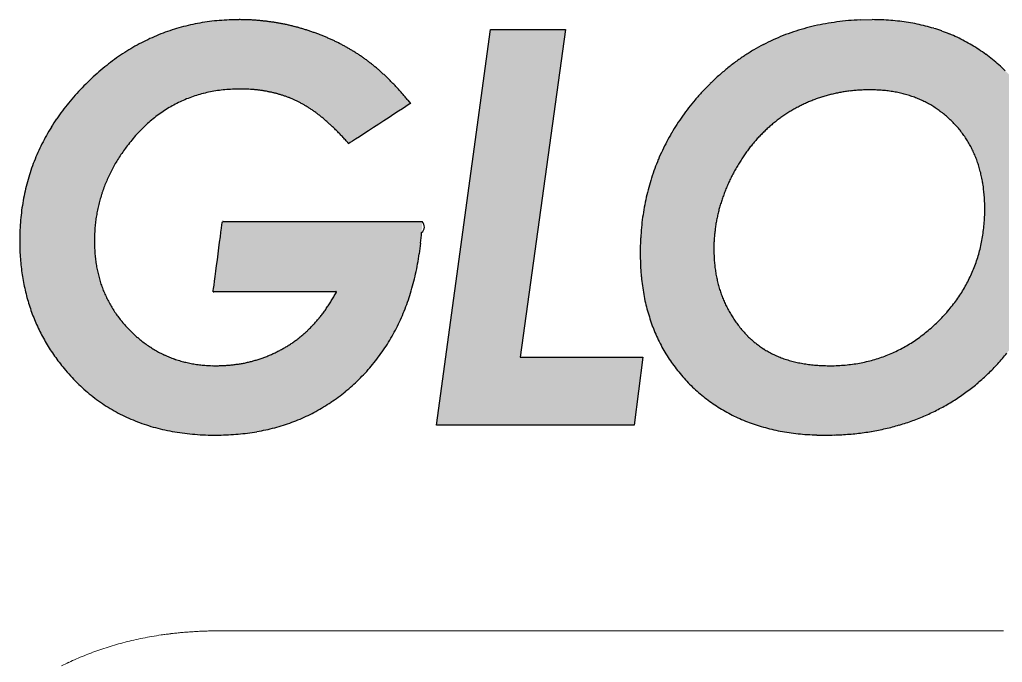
# Model space of a CAD drawing. Header units: millimetres. Extents: x 8533 to 164433, y 5768 to 115327.
# Drawn here: x 57360.6 to 57516.9, y 107856.1 to 107958.3 of the extents above; entities that cross this region are included whole.
import ezdxf

# ---------------------------------------------------------------- set-up
doc = ezdxf.new("R2010")
doc.units = ezdxf.units.MM
doc.header["$LTSCALE"] = 250
doc.layers.add('06_G-ENP_심볼', color=3, linetype='Continuous')
doc.layers.add('G-ENP', color=1, linetype='Continuous')

# ---------------------------------------------------------------- blocks, each defined once
blk = doc.blocks.new('zw$82BC')
at = {"layer": 'G-ENP'}
h = blk.add_hatch(color=8, dxfattribs=at)
h.dxf.hatch_style = 1
edge = h.paths.add_edge_path()
edge.add_spline(control_points=[(21.4674, 94.3166), (21.4674, 94.3166), (21.3435, 94.2361), (21.3435, 94.2361), (21.3076, 94.2771), (21.2729, 94.3055), (21.2396, 94.3215), (21.2061, 94.3375), (21.1683, 94.3455), (21.1259, 94.3455), (21.0344, 94.3455), (20.9599, 94.3087), (20.9024, 94.2351), (20.8569, 94.1766), (20.834, 94.1116), (20.834, 94.0402), (20.834, 93.9698), (20.8574, 93.9107), (20.9043, 93.863), (20.9511, 93.8152), (21.0089, 93.7914), (21.0774, 93.7914), (21.1285, 93.7914), (21.1749, 93.8037), (21.2167, 93.8284), (21.2584, 93.853), (21.2926, 93.89), (21.3193, 93.9394), (21.3193, 93.9394), (21.0721, 93.9394), (21.0721, 93.9394), (21.0721, 93.9394), (21.0904, 94.08), (21.0904, 94.08), (21.0904, 94.08), (21.491, 94.08), (21.491, 94.08), (21.4853, 93.949), (21.4443, 93.8449), (21.368, 93.7679), (21.2917, 93.6909), (21.1944, 93.6524), (21.0764, 93.6524), (20.9478, 93.6524), (20.8468, 93.6969), (20.7732, 93.7859), (20.714, 93.8573), (20.6843, 93.9425), (20.6843, 94.0413), (20.6843, 94.1615), (20.7277, 94.2654), (20.8144, 94.353), (20.9011, 94.4405), (21.0043, 94.4844), (21.1243, 94.4844), (21.1688, 94.4844), (21.2123, 94.478), (21.2546, 94.4651), (21.297, 94.452), (21.3352, 94.4339), (21.3694, 94.4105), (21.4034, 94.3871), (21.4361, 94.3557), (21.4674, 94.3166)], knot_values=[0, 0, 0, 0, 1, 1, 1, 2, 2, 2, 3, 3, 3, 4, 4, 4, 5, 5, 5, 6, 6, 6, 7, 7, 7, 8, 8, 8, 9, 9, 9, 10, 10, 10, 11, 11, 11, 12, 12, 12, 13, 13, 13, 14, 14, 14, 15, 15, 15, 16, 16, 16, 17, 17, 17, 18, 18, 18, 19, 19, 19, 20, 20, 20, 21, 21, 21, 21], degree=3, periodic=0)
h = blk.add_hatch(color=8, dxfattribs=at)
h.dxf.hatch_style = 1
edge = h.paths.add_edge_path()
edge.add_spline(control_points=[(22.3924, 94.4844), (22.5013, 94.4844), (22.591, 94.4494), (22.6617, 94.3794), (22.7324, 94.3094), (22.7678, 94.2206), (22.7678, 94.1128), (22.7678, 94.0302), (22.7469, 93.9524), (22.7051, 93.8794), (22.6632, 93.8063), (22.6076, 93.7502), (22.5382, 93.711), (22.4687, 93.672), (22.3889, 93.6524), (22.2987, 93.6524), (22.186, 93.6524), (22.096, 93.6858), (22.0287, 93.7525), (21.9614, 93.8193), (21.9277, 93.9073), (21.9277, 94.0164), (21.9277, 94.1403), (21.9679, 94.2467), (22.0483, 94.3358), (22.138, 94.4349), (22.2529, 94.4844), (22.3924, 94.4844)], knot_values=[0, 0, 0, 0, 1, 1, 1, 2, 2, 2, 3, 3, 3, 4, 4, 4, 5, 5, 5, 6, 6, 6, 7, 7, 7, 8, 8, 8, 9, 9, 9, 9], degree=3, periodic=0)
edge = h.paths.add_edge_path()
edge.add_spline(control_points=[(22.3871, 94.3438), (22.3303, 94.3438), (22.2786, 94.3301), (22.2317, 94.3027), (22.1849, 94.2752), (22.1471, 94.2358), (22.1183, 94.1842), (22.0896, 94.1327), (22.0752, 94.0795), (22.0752, 94.0245), (22.0752, 93.9595), (22.0952, 93.9044), (22.135, 93.8591), (22.1749, 93.814), (22.2321, 93.7914), (22.3068, 93.7914), (22.3934, 93.7914), (22.4669, 93.8219), (22.5274, 93.8829), (22.5878, 93.9439), (22.6181, 94.0181), (22.6181, 94.1053), (22.6181, 94.1775), (22.5969, 94.2353), (22.5543, 94.2787), (22.5117, 94.3221), (22.456, 94.3438), (22.3871, 94.3438)], knot_values=[0, 0, 0, 0, 1, 1, 1, 2, 2, 2, 3, 3, 3, 4, 4, 4, 5, 5, 5, 6, 6, 6, 7, 7, 7, 8, 8, 8, 9, 9, 9, 9], degree=3, periodic=0)
h = blk.add_hatch(color=8, dxfattribs=at)
h.dxf.hatch_style = 1
h.paths.add_polyline_path([(21.628, 94.4645), (21.7777, 94.4645), (21.6869, 93.8086), (21.9328, 93.8086), (21.9156, 93.6723), (21.5197, 93.6723)])
at = {"layer": 'G-ENP', "color": 8}
for p, q in [((22.3683, 94.4839), (22.3924, 94.4844)), ((21.5197, 93.6723), (21.628, 94.4645)), ((21.628, 94.4645), (21.7777, 94.4645)), ((21.7777, 94.4645), (21.6869, 93.8086)), ((22.399, 94.3436), (22.3871, 94.3438)), ((21.462, 94.3232), (21.4674, 94.3166)), ((21.4432, 94.3009), (21.4342, 94.2951)), ((21.4512, 94.3061), (21.4432, 94.3009)), ((21.4579, 94.3104), (21.4512, 94.3061)), ((21.463, 94.3137), (21.4579, 94.3104)), ((21.4662, 94.3159), (21.463, 94.3137)), ((21.4674, 94.3166), (21.4662, 94.3159)), ((21.4142, 94.282), (21.4037, 94.2752)), ((21.4244, 94.2887), (21.4142, 94.282)), ((21.4342, 94.2951), (21.4244, 94.2887)), ((21.3831, 94.2619), (21.3736, 94.2557)), ((21.3932, 94.2684), (21.3831, 94.2619)), ((21.4037, 94.2752), (21.3932, 94.2684)), ((21.3511, 94.2411), (21.3466, 94.2382)), ((21.3573, 94.2451), (21.3511, 94.2411)), ((21.3649, 94.25), (21.3573, 94.2451)), ((21.3736, 94.2557), (21.3649, 94.25)), ((21.3466, 94.2382), (21.344, 94.2365)), ((21.0876, 94.0588), (21.0887, 94.0669)), ((21.0887, 94.0669), (21.0895, 94.0733)), ((21.0895, 94.0733), (21.0901, 94.0777)), ((21.0901, 94.0777), (21.0904, 94.0798)), ((21.0921, 94.08), (21.1004, 94.08)), ((21.1004, 94.08), (21.115, 94.08)), ((21.115, 94.08), (21.135, 94.08)), ((21.135, 94.08), (21.1595, 94.08)), ((21.1595, 94.08), (21.1876, 94.08)), ((21.1876, 94.08), (21.2185, 94.08)), ((21.2185, 94.08), (21.2513, 94.08)), ((21.2513, 94.08), (21.285, 94.08)), ((21.285, 94.08), (21.319, 94.08)), ((21.319, 94.08), (21.3522, 94.08)), ((21.3522, 94.08), (21.3838, 94.08)), ((21.3838, 94.08), (21.4129, 94.08)), ((21.4129, 94.08), (21.4387, 94.08)), ((21.4387, 94.08), (21.4603, 94.08)), ((21.4603, 94.08), (21.4768, 94.08)), ((21.4768, 94.08), (21.4873, 94.08)), ((21.4873, 94.08), (21.491, 94.08)), ((21.085, 94.0387), (21.0864, 94.0493)), ((21.0864, 94.0493), (21.0876, 94.0588)), ((21.082, 94.0157), (21.0835, 94.0274)), ((21.0835, 94.0274), (21.085, 94.0387)), ((21.0789, 93.992), (21.0804, 94.0037)), ((21.0804, 94.0037), (21.082, 94.0157)), ((21.0774, 93.9807), (21.0789, 93.992)), ((21.0748, 93.9606), (21.0761, 93.9701)), ((21.0761, 93.9701), (21.0774, 93.9807)), ((21.0723, 93.9417), (21.0729, 93.9461)), ((21.0729, 93.9461), (21.0738, 93.9525)), ((21.0738, 93.9525), (21.0748, 93.9606)), ((21.0721, 93.9396), (21.0723, 93.9417)), ((21.0782, 93.9394), (21.0731, 93.9394)), ((21.0872, 93.9394), (21.0782, 93.9394)), ((21.0996, 93.9394), (21.0872, 93.9394)), ((21.1147, 93.9394), (21.0996, 93.9394)), ((21.132, 93.9394), (21.1147, 93.9394)), ((21.1511, 93.9394), (21.132, 93.9394)), ((21.1713, 93.9394), (21.1511, 93.9394)), ((21.1922, 93.9394), (21.1713, 93.9394)), ((21.2131, 93.9394), (21.1922, 93.9394)), ((21.2336, 93.9394), (21.2131, 93.9394)), ((21.2531, 93.9394), (21.2336, 93.9394)), ((21.2711, 93.9394), (21.2531, 93.9394)), ((21.287, 93.9394), (21.2711, 93.9394)), ((21.3003, 93.9394), (21.287, 93.9394)), ((21.3105, 93.9394), (21.3003, 93.9394)), ((21.317, 93.9394), (21.3105, 93.9394)), ((21.6869, 93.8086), (21.9328, 93.8086)), ((21.9328, 93.8086), (21.9156, 93.6723)), ((21.9156, 93.6723), (21.5197, 93.6723))]:
    blk.add_line(p, q, dxfattribs=at)
at = {"layer": 'G-ENP', "color": 8, "lineweight": 0}
for p, q in [((21.0842, 93.2604), (21.084, 93.2604)), ((21.084, 93.2604), (21.084, 93.2604)), ((21.084, 93.2604), (21.084, 93.2604)), ((21.084, 93.2604), (21.084, 93.2604)), ((21.084, 93.2604), (21.084, 93.2604)), ((21.0846, 93.2604), (21.0842, 93.2604)), ((21.0853, 93.2604), (21.0846, 93.2604)), ((21.0862, 93.2604), (21.0853, 93.2604)), ((21.0873, 93.2604), (21.0862, 93.2604)), ((21.0886, 93.2604), (21.0873, 93.2604)), ((21.0902, 93.2604), (21.0886, 93.2604)), ((21.0919, 93.2604), (21.0902, 93.2604)), ((21.0939, 93.2604), (21.0919, 93.2604)), ((21.096, 93.2604), (21.0939, 93.2604)), ((21.0983, 93.2604), (21.096, 93.2604)), ((21.1008, 93.2604), (21.0983, 93.2604)), ((21.1035, 93.2604), (21.1008, 93.2604)), ((21.1064, 93.2604), (21.1035, 93.2604)), ((21.1094, 93.2604), (21.1064, 93.2604)), ((21.1126, 93.2604), (21.1094, 93.2604)), ((21.1194, 93.2604), (21.1126, 93.2604)), ((21.1267, 93.2604), (21.1194, 93.2604)), ((21.1345, 93.2604), (21.1267, 93.2604)), ((21.1428, 93.2604), (21.1345, 93.2604)), ((21.1516, 93.2604), (21.1428, 93.2604)), ((21.1606, 93.2604), (21.1516, 93.2604)), ((21.17, 93.2604), (21.1606, 93.2604)), ((21.1796, 93.2604), (21.17, 93.2604)), ((21.1895, 93.2604), (21.1796, 93.2604)), ((21.2096, 93.2604), (21.1895, 93.2604)), ((21.2301, 93.2604), (21.2096, 93.2604)), ((21.2504, 93.2604), (21.2301, 93.2604)), ((21.2603, 93.2604), (21.2504, 93.2604)), ((21.2701, 93.2604), (21.2603, 93.2604)), ((21.2797, 93.2604), (21.2701, 93.2604)), ((21.289, 93.2604), (21.2797, 93.2604)), ((21.298, 93.2604), (21.289, 93.2604)), ((21.3066, 93.2604), (21.298, 93.2604)), ((21.3148, 93.2604), (21.3066, 93.2604)), ((21.3225, 93.2604), (21.3148, 93.2604)), ((21.3297, 93.2604), (21.3225, 93.2604)), ((21.3363, 93.2604), (21.3297, 93.2604)), ((21.3394, 93.2604), (21.3363, 93.2604)), ((21.3423, 93.2604), (21.3394, 93.2604)), ((21.345, 93.2604), (21.3423, 93.2604)), ((21.3476, 93.2604), (21.345, 93.2604)), ((21.35, 93.2604), (21.3476, 93.2604)), ((21.3523, 93.2604), (21.35, 93.2604)), ((21.3543, 93.2604), (21.3523, 93.2604)), ((21.3561, 93.2604), (21.3543, 93.2604)), ((21.3578, 93.2604), (21.3561, 93.2604)), ((21.3592, 93.2604), (21.3578, 93.2604)), ((21.3604, 93.2604), (21.3592, 93.2604)), ((21.3614, 93.2604), (21.3604, 93.2604)), ((21.3622, 93.2604), (21.3614, 93.2604)), ((21.3627, 93.2604), (21.3622, 93.2604)), ((21.3632, 93.2604), (21.3627, 93.2604)), ((21.3638, 93.2604), (21.3632, 93.2604)), ((21.3651, 93.2604), (21.3638, 93.2604)), ((21.3669, 93.2604), (21.3651, 93.2604)), ((21.3693, 93.2604), (21.3669, 93.2604)), ((21.3722, 93.2604), (21.3693, 93.2604)), ((21.3757, 93.2604), (21.3722, 93.2604)), ((21.3798, 93.2604), (21.3757, 93.2604)), ((21.3843, 93.2604), (21.3798, 93.2604)), ((21.3894, 93.2604), (21.3843, 93.2604)), ((21.3951, 93.2604), (21.3894, 93.2604)), ((21.4012, 93.2604), (21.3951, 93.2604)), ((21.4079, 93.2604), (21.4012, 93.2604)), ((21.415, 93.2604), (21.4079, 93.2604)), ((21.4227, 93.2604), (21.415, 93.2604)), ((21.4308, 93.2604), (21.4227, 93.2604)), ((21.4394, 93.2604), (21.4308, 93.2604)), ((21.4485, 93.2604), (21.4394, 93.2604)), ((21.458, 93.2604), (21.4485, 93.2604)), ((21.468, 93.2604), (21.458, 93.2604)), ((21.4785, 93.2604), (21.468, 93.2604)), ((21.4894, 93.2604), (21.4785, 93.2604)), ((21.5007, 93.2604), (21.4894, 93.2604)), ((21.5125, 93.2604), (21.5007, 93.2604)), ((21.5246, 93.2604), (21.5125, 93.2604)), ((21.5372, 93.2604), (21.5246, 93.2604)), ((21.5502, 93.2604), (21.5372, 93.2604)), ((21.5636, 93.2604), (21.5502, 93.2604)), ((21.5774, 93.2604), (21.5636, 93.2604)), ((21.5916, 93.2604), (21.5774, 93.2604)), ((21.6062, 93.2604), (21.5916, 93.2604)), ((21.6211, 93.2604), (21.6062, 93.2604)), ((21.6364, 93.2604), (21.6211, 93.2604)), ((21.652, 93.2604), (21.6364, 93.2604)), ((21.668, 93.2604), (21.652, 93.2604)), ((21.6843, 93.2604), (21.668, 93.2604)), ((21.701, 93.2604), (21.6843, 93.2604)), ((21.718, 93.2604), (21.701, 93.2604)), ((21.7353, 93.2604), (21.718, 93.2604)), ((21.7529, 93.2604), (21.7353, 93.2604)), ((21.7709, 93.2604), (21.7529, 93.2604)), ((21.7891, 93.2604), (21.7709, 93.2604)), ((21.8076, 93.2604), (21.7891, 93.2604)), ((21.8264, 93.2604), (21.8076, 93.2604)), ((21.8455, 93.2604), (21.8264, 93.2604)), ((21.8649, 93.2604), (21.8455, 93.2604)), ((21.8845, 93.2604), (21.8649, 93.2604)), ((21.9043, 93.2604), (21.8845, 93.2604)), ((21.9244, 93.2604), (21.9043, 93.2604)), ((21.9448, 93.2604), (21.9244, 93.2604)), ((21.9654, 93.2604), (21.9448, 93.2604)), ((21.9862, 93.2604), (21.9654, 93.2604)), ((22.0072, 93.2604), (21.9862, 93.2604)), ((22.0285, 93.2604), (22.0072, 93.2604)), ((22.0499, 93.2604), (22.0285, 93.2604)), ((22.0716, 93.2604), (22.0499, 93.2604)), ((22.0934, 93.2604), (22.0716, 93.2604)), ((22.1154, 93.2604), (22.0934, 93.2604)), ((22.1376, 93.2604), (22.1154, 93.2604)), ((22.16, 93.2604), (22.1376, 93.2604)), ((22.1825, 93.2604), (22.16, 93.2604)), ((22.228, 93.2604), (22.1825, 93.2604)), ((22.2741, 93.2604), (22.228, 93.2604)), ((22.3206, 93.2604), (22.2741, 93.2604)), ((22.3676, 93.2604), (22.3206, 93.2604)), ((22.415, 93.2604), (22.3676, 93.2604)), ((22.4627, 93.2604), (22.415, 93.2604)), ((22.5107, 93.2604), (22.4627, 93.2604)), ((22.5589, 93.2604), (22.5107, 93.2604)), ((22.6556, 93.2604), (22.5589, 93.2604))]:
    blk.add_line(p, q, dxfattribs=at)
at = {"layer": 'G-ENP', "color": 8}
for centre, radius, start, end in [((21.1183, 94.0645), 0.4195, 100.0048, 102.6414), ((21.1202, 94.0536), 0.4306, 97.412, 100.0035), ((21.122, 94.0398), 0.4445, 94.8737, 97.4109), ((21.1234, 94.0229), 0.4614, 92.3978, 94.8728), ((21.1242, 94.0029), 0.4814, 89.991, 92.3971), ((21.1243, 94.0243), 0.4601, 89.0613, 90.0006), ((21.1244, 94.0276), 0.4568, 88.1173, 89.0612), ((21.1245, 94.0306), 0.4538, 87.169, 88.1172), ((21.1246, 94.0332), 0.4512, 86.2169, 87.1689), ((21.1247, 94.0354), 0.4489, 85.2614, 86.2168), ((21.1249, 94.0374), 0.447, 84.3031, 85.2614), ((21.1251, 94.0389), 0.4454, 83.3423, 84.303), ((21.1252, 94.0401), 0.4442, 82.3795, 83.3422), ((21.1253, 94.041), 0.4433, 81.4153, 82.3795), ((21.1254, 94.0416), 0.4428, 80.4501, 81.4153), ((21.1254, 94.0418), 0.4425, 79.4844, 80.45), ((21.1254, 94.0416), 0.4427, 78.5186, 79.4843), ((21.1253, 94.0412), 0.4432, 77.5534, 78.5186), ((22.3819, 94.0153), 0.4684, 100.1694, 102.9226), ((22.3854, 93.9954), 0.4886, 97.4916, 100.1683), ((22.3885, 93.9717), 0.5126, 94.8983, 97.4907), ((22.3909, 93.9438), 0.5406, 92.3957, 94.8977), ((22.3925, 93.9914), 0.493, 87.8284, 90.0109), ((22.3935, 94.0191), 0.4652, 85.5597, 87.8281), ((22.3954, 94.0437), 0.4406, 83.2072, 85.5593), ((22.398, 94.0651), 0.4191, 80.7747, 83.2067), ((22.401, 94.0835), 0.4004, 78.2673, 80.774), ((22.4042, 94.099), 0.3846, 75.6915, 78.2664), ((21.1142, 94.0804), 0.4031, 110.721, 113.4281), ((21.1142, 94.0804), 0.4031, 108.0124, 110.7195), ((21.1151, 94.0778), 0.4058, 105.3157, 108.0109), ((21.1165, 94.0725), 0.4113, 102.6428, 105.3142), ((21.1251, 94.0404), 0.444, 76.5891, 77.5533), ((21.1249, 94.0392), 0.4451, 75.6262, 76.589), ((21.1245, 94.0378), 0.4467, 74.6653, 75.6262), ((21.124, 94.036), 0.4485, 73.7069, 74.6653), ((21.147, 94.114), 0.3672, 72.566, 73.7389), ((21.112, 94.0033), 0.4833, 71.648, 72.5359), ((21.1151, 94.0126), 0.4735, 70.747, 71.648), ((21.1181, 94.0214), 0.4642, 69.8332, 70.747), ((21.1212, 94.0296), 0.4554, 68.9069, 69.8332), ((22.3717, 94.0527), 0.4297, 108.6222, 111.5393), ((22.3747, 94.0437), 0.4391, 105.7454, 108.6204), ((22.3782, 94.0313), 0.452, 102.924, 105.7439), ((22.4074, 94.1117), 0.3715, 73.0553, 75.6904), ((22.4105, 94.1217), 0.361, 70.3683, 73.0541), ((22.4131, 94.1292), 0.353, 67.641, 70.3669), ((22.4152, 94.1343), 0.3476, 64.8853, 67.6395), ((21.1177, 94.0731), 0.4112, 116.1258, 118.7967), ((21.1153, 94.0779), 0.4058, 113.4296, 116.1244), ((21.1241, 94.0374), 0.4471, 67.9685, 68.9069), ((21.1271, 94.0446), 0.4394, 67.0182, 67.9684), ((21.1299, 94.0513), 0.4321, 66.0565, 67.0181), ((21.1327, 94.0575), 0.4253, 65.0838, 66.0564), ((21.1353, 94.0632), 0.419, 64.1006, 65.0837), ((21.1379, 94.0684), 0.4132, 63.1075, 64.1006), ((21.1403, 94.0732), 0.4078, 62.1048, 63.1074), ((22.3684, 94.0607), 0.421, 114.4881, 117.4456), ((22.3695, 94.0583), 0.4237, 111.5412, 114.4861), ((22.4165, 94.137), 0.3446, 62.1137, 64.8837), ((22.4167, 94.1375), 0.344, 59.3391, 62.1121), ((21.1274, 94.0565), 0.4304, 121.4351, 124.0256), ((21.1216, 94.0659), 0.4194, 118.7981, 121.4339), ((21.1426, 94.0775), 0.4029, 61.0934, 62.1048), ((21.1447, 94.0814), 0.3985, 60.0736, 61.0933), ((21.1467, 94.0848), 0.3945, 59.0463, 60.0736), ((21.1485, 94.0879), 0.391, 58.0121, 59.0462), ((21.1501, 94.0905), 0.3879, 56.9716, 58.012), ((21.1516, 94.0927), 0.3853, 55.9257, 56.9715), ((22.3708, 94.0566), 0.4258, 120.4041, 123.3404), ((22.3688, 94.0601), 0.4217, 117.4476, 120.4022), ((22.4158, 94.1359), 0.3458, 56.5746, 59.3375), ((22.4134, 94.1323), 0.3501, 53.833, 56.5731), ((21.1452, 94.0315), 0.4611, 126.5636, 129.0372), ((21.1352, 94.045), 0.4443, 124.0267, 126.5627), ((21.1717, 94.1224), 0.3494, 54.7749, 55.9287), ((21.1655, 94.1138), 0.36, 53.6392, 54.7685), ((21.159, 94.1048), 0.3711, 52.5328, 53.6392), ((21.1519, 94.0956), 0.3827, 51.4494, 52.5328), ((22.3814, 94.0416), 0.4441, 126.2467, 129.1025), ((22.3749, 94.0504), 0.4332, 123.3422, 126.2451), ((22.4094, 94.1269), 0.3569, 51.1264, 53.8316), ((22.4036, 94.1197), 0.3662, 48.466, 51.1251), ((21.1731, 93.9987), 0.5042, 131.4432, 133.7734), ((21.1578, 94.016), 0.4811, 129.038, 131.4426), ((21.1442, 94.0859), 0.395, 50.389, 51.4494), ((21.136, 94.076), 0.408, 49.3515, 50.389), ((21.1271, 94.0657), 0.4216, 48.3368, 49.3515), ((21.1176, 94.055), 0.4358, 47.3446, 48.3368), ((22.3905, 94.0305), 0.4584, 129.104, 131.9), ((22.3957, 94.1108), 0.3781, 45.8619, 48.4649), ((21.1875, 93.9836), 0.5251, 133.7679, 136.0399), ((21.1075, 94.0441), 0.4507, 46.3747, 47.3446), ((21.0968, 94.0328), 0.4663, 45.4269, 46.3747), ((21.0853, 94.0212), 0.4826, 44.5008, 45.4269), ((21.0732, 94.0093), 0.4996, 43.5961, 44.5008), ((22.4025, 94.0171), 0.4765, 131.9012, 134.6267), ((21.1816, 93.9891), 0.517, 136.0266, 138.3146), ((21.1196, 94.0719), 0.2731, 101.2389, 104.266), ((21.1216, 94.0616), 0.2836, 98.2852, 101.2372), ((21.1235, 94.0487), 0.2967, 95.4192, 98.2839), ((21.125, 94.033), 0.3124, 92.6505, 95.4181), ((21.1259, 94.0145), 0.331, 89.9866, 92.6498), ((21.126, 94.0147), 0.3308, 88.7651, 90.0037), ((21.1262, 94.0262), 0.3192, 87.4967, 88.7651), ((21.1267, 94.037), 0.3085, 86.1987, 87.4966), ((21.1273, 94.047), 0.2984, 84.8717, 86.1987), ((21.1282, 94.0563), 0.2891, 83.5161, 84.8716), ((21.1291, 94.0649), 0.2805, 82.1327, 83.516), ((21.1302, 94.0728), 0.2725, 80.7224, 82.1326), ((21.1314, 94.08), 0.2652, 79.2862, 80.7223), ((21.1326, 94.0865), 0.2585, 77.8253, 79.286), ((21.1339, 94.0924), 0.2525, 76.3411, 77.8251), ((21.1352, 94.0977), 0.2471, 74.8352, 76.3409), ((21.0604, 93.997), 0.5173, 42.7125, 43.5962), ((21.0468, 93.9845), 0.5358, 41.8495, 42.7125), ((21.0325, 93.9717), 0.555, 41.0068, 41.8496), ((22.4125, 94.0066), 0.491, 137.2878, 139.7778), ((22.4178, 94.0016), 0.4982, 134.6277, 137.2735), ((22.3823, 94.0439), 0.2995, 101.9274, 103.7189), ((22.3831, 94.0401), 0.3035, 100.1513, 101.927), ((22.3839, 94.0352), 0.3084, 98.3943, 100.1509), ((22.3848, 94.0294), 0.3143, 96.6595, 98.394), ((22.3856, 94.0225), 0.3212, 94.9498, 96.6592), ((22.3863, 94.0147), 0.3291, 93.2678, 94.9495), ((22.3868, 94.0057), 0.3381, 91.6159, 93.2676), ((22.3871, 93.9957), 0.3481, 89.9959, 91.6156), ((22.3879, 94.0457), 0.2981, 85.6385, 87.8717), ((22.3892, 94.0632), 0.2806, 83.3127, 85.6383), ((22.391, 94.0786), 0.2651, 80.8967, 83.3123), ((22.3932, 94.092), 0.2515, 78.3942, 80.8961), ((22.3955, 94.1034), 0.2398, 75.8106, 78.3935), ((21.1481, 94.0178), 0.4729, 140.6764, 143.1045), ((21.1639, 94.0048), 0.4933, 138.3152, 140.6757), ((21.1145, 94.0888), 0.2554, 113.6518, 116.8166), ((21.1149, 94.088), 0.2563, 110.4917, 113.6494), ((21.116, 94.085), 0.2595, 107.3577, 110.4893), ((21.1176, 94.0797), 0.2651, 104.2679, 107.3555), ((21.1365, 94.1023), 0.2423, 73.3093, 74.835), ((21.1377, 94.1064), 0.238, 71.7653, 73.3091), ((21.1388, 94.1099), 0.2344, 70.2053, 71.7651), ((21.1399, 94.1128), 0.2313, 68.6314, 70.205), ((21.1408, 94.1151), 0.2288, 67.0459, 68.6311), ((21.1415, 94.1169), 0.2268, 65.4513, 67.0456), ((21.1431, 94.1201), 0.2233, 63.8511, 65.4677), ((21.1525, 94.1396), 0.2017, 62.0107, 63.8244), ((21.1464, 94.128), 0.2147, 60.271, 62.0109), ((21.0174, 93.9586), 0.575, 40.184, 41.0069), ((21.0016, 93.9452), 0.5958, 39.3805, 40.184), ((22.4168, 94.0026), 0.4968, 139.7461, 142.1179), ((22.3815, 94.0481), 0.2954, 112.7879, 114.5965), ((22.3808, 94.0496), 0.2937, 110.9722, 112.7874), ((22.3806, 94.0502), 0.2931, 109.1537, 110.9718), ((22.3806, 94.05), 0.2933, 107.3362, 109.1532), ((22.381, 94.0489), 0.2944, 105.5235, 107.3357), ((22.3815, 94.0469), 0.2965, 103.7193, 105.523), ((22.3979, 94.113), 0.2299, 73.1528, 75.8096), ((22.4003, 94.1209), 0.2217, 70.4295, 73.1516), ((22.4025, 94.127), 0.2152, 67.651, 70.4281), ((22.4044, 94.1316), 0.2103, 64.829, 67.6494), ((22.4058, 94.1346), 0.2069, 61.9764, 64.8273), ((22.4066, 94.1362), 0.2052, 59.1072, 61.9747), ((21.1342, 94.0283), 0.4554, 143.1054, 145.5951), ((21.1205, 94.0791), 0.2669, 123.0982, 126.1717), ((21.1171, 94.0842), 0.2607, 119.9741, 123.0961), ((21.1152, 94.0875), 0.2569, 116.819, 119.9718), ((21.1394, 94.1157), 0.2289, 58.6037, 60.2713), ((21.1314, 94.1026), 0.2442, 57.0068, 58.604), ((21.1223, 94.0887), 0.2608, 55.478, 57.0071), ((21.1122, 94.074), 0.2787, 54.015, 55.4783), ((21.1009, 94.0585), 0.2979, 52.6152, 54.0153), ((22.4042, 94.0124), 0.4809, 142.1188, 144.543), ((22.3807, 94.0489), 0.2943, 121.8489, 123.6835), ((22.3754, 94.0576), 0.2842, 119.9645, 121.87), ((22.3862, 94.0387), 0.3058, 118.1802, 119.947), ((22.3841, 94.0426), 0.3014, 116.3955, 118.1797), ((22.3825, 94.0458), 0.2979, 114.5969, 116.3951), ((22.4067, 94.1364), 0.2049, 56.2356, 59.1054), ((22.406, 94.1353), 0.2062, 53.376, 56.2338), ((22.4042, 94.133), 0.2091, 50.5426, 53.3743), ((21.1222, 94.0365), 0.441, 145.5961, 148.14), ((21.1326, 94.0635), 0.2867, 129.1841, 132.1146), ((21.1256, 94.0721), 0.2755, 126.1735, 129.1825), ((21.0885, 94.0421), 0.3184, 51.276, 52.6155), ((21.0747, 94.025), 0.3404, 49.9949, 51.2764), ((21.0596, 94.007), 0.3639, 48.769, 49.9952), ((21.0432, 93.9882), 0.3888, 47.596, 48.7694), ((22.3936, 94.02), 0.4678, 144.5439, 147.0133), ((22.379, 94.0513), 0.2913, 127.3754, 129.2236), ((22.379, 94.0513), 0.2914, 125.5274, 127.3749), ((22.3796, 94.0505), 0.2924, 123.6839, 125.5269), ((22.4014, 94.1295), 0.2136, 47.7485, 50.541), ((22.3973, 94.125), 0.2196, 45.0059, 47.747), ((22.3964, 94.1239), 0.2211, 42.294, 45.0325), ((21.1124, 94.0426), 0.4293, 148.1411, 150.7308), ((21.1535, 94.0416), 0.3169, 134.9574, 137.6986), ((21.1419, 94.0533), 0.3004, 132.1159, 134.9564), ((21.0253, 93.9686), 0.4154, 46.4731, 47.5963), ((21.0058, 93.9482), 0.4436, 45.398, 46.4734), ((20.9849, 93.9269), 0.4734, 44.3683, 45.3983), ((20.9623, 93.9048), 0.505, 43.3816, 44.3686), ((22.385, 94.0256), 0.4575, 147.0143, 149.5207), ((22.3852, 94.0447), 0.3004, 134.7356, 136.5482), ((22.3826, 94.0473), 0.2967, 132.908, 134.7351), ((22.3807, 94.0493), 0.294, 131.0696, 132.9075), ((22.3796, 94.0507), 0.2922, 129.2241, 131.0691), ((22.4024, 94.1295), 0.2129, 39.454, 42.2788), ((22.4047, 94.1314), 0.21, 36.6012, 39.4522), ((21.1047, 94.0469), 0.4205, 150.732, 153.3578), ((21.1773, 94.0207), 0.3486, 140.3216, 142.7343), ((21.1678, 94.0287), 0.3362, 137.6993, 140.3346), ((20.9381, 93.8819), 0.5384, 42.4358, 43.3819), ((20.9121, 93.8582), 0.5736, 41.5287, 42.4361), ((21.3439, 94.2389), 0.00247, 191.5458, 273.0218), ((22.3743, 94.0317), 0.4452, 152.0575, 154.6103), ((22.3785, 94.0294), 0.45, 149.5218, 152.0562), ((22.3927, 94.0378), 0.3106, 138.3437, 140.1173), ((22.3885, 94.0416), 0.305, 136.5486, 138.3433), ((22.4058, 94.1322), 0.2086, 33.7362, 36.5994), ((22.4056, 94.1321), 0.2088, 30.8733, 33.7344), ((22.4041, 94.1312), 0.2105, 28.027, 30.8716), ((21.0992, 94.0497), 0.4144, 153.3591, 156.0106), ((21.1789, 94.0188), 0.351, 144.6878, 146.6958), ((21.1896, 94.0113), 0.3641, 142.7276, 144.6874), ((22.3723, 94.0326), 0.443, 154.6116, 157.1729), ((22.4106, 94.0239), 0.3333, 143.59, 145.2829), ((22.4037, 94.029), 0.3247, 141.8673, 143.5897), ((22.3977, 94.0336), 0.3171, 140.1176, 141.867), ((22.4011, 94.1296), 0.2139, 25.2111, 28.0253), ((22.3966, 94.1275), 0.2189, 22.4385, 25.2095), ((21.0954, 94.0513), 0.4103, 158.6796, 161.349), ((21.0961, 94.0511), 0.411, 156.012, 158.6782), ((21.1608, 94.0303), 0.3296, 148.75, 150.8445), ((21.1693, 94.0251), 0.3396, 146.6963, 148.7495), ((22.3728, 94.0324), 0.4436, 157.1741, 159.7336), ((22.4276, 94.0125), 0.3537, 146.9448, 148.5727), ((22.4186, 94.0184), 0.343, 145.2832, 146.9446), ((22.3905, 94.125), 0.2255, 19.7211, 22.4371), ((22.3827, 94.1222), 0.2338, 17.0692, 19.7199), ((21.0973, 94.0507), 0.4122, 161.3504, 164.0115), ((21.1471, 94.0376), 0.314, 152.9771, 155.1405), ((21.1534, 94.0344), 0.3211, 150.845, 152.9764), ((22.3758, 94.0313), 0.4467, 159.7349, 162.2825), ((22.4486, 94), 0.3782, 151.7127, 153.251), ((22.4478, 94.0005), 0.3773, 150.1683, 151.7237), ((22.4377, 94.0063), 0.3656, 148.5729, 150.1657), ((22.373, 94.1192), 0.2439, 14.4915, 17.0682), ((22.3615, 94.1163), 0.2558, 11.995, 14.4907), ((21.1017, 94.0495), 0.4168, 164.0129, 166.6543), ((21.142, 94.04), 0.3083, 155.1412, 157.3311), ((22.3814, 94.0296), 0.4526, 162.2837, 164.8094), ((22.4297, 94.0093), 0.3571, 154.8207, 156.4195), ((22.4388, 94.005), 0.3672, 153.2512, 154.8205), ((22.348, 94.1134), 0.2696, 9.5851, 11.9945), ((21.1088, 94.0478), 0.4241, 166.6556, 169.2666), ((21.1353, 94.0427), 0.3012, 159.5431, 161.768), ((21.138, 94.0417), 0.3041, 157.3318, 159.5423), ((22.3897, 94.0273), 0.4612, 164.8105, 167.305), ((22.4139, 94.0159), 0.34, 158.0467, 159.6994), ((22.4214, 94.0129), 0.3481, 156.4197, 158.0465), ((22.3325, 94.1108), 0.2854, 7.2656, 9.5848), ((22.3147, 94.1085), 0.3032, 5.0386, 7.2654), ((21.1187, 94.0459), 0.4342, 169.2678, 171.8383), ((21.1336, 94.0433), 0.2994, 164.0025, 166.2364), ((21.1338, 94.0432), 0.2996, 161.7689, 164.0016), ((22.4007, 94.0248), 0.4725, 167.306, 169.7605), ((22.4014, 94.0203), 0.3267, 161.3764, 163.0741), ((22.4073, 94.0184), 0.3329, 159.6997, 161.3761), ((22.2948, 94.1068), 0.3233, 2.9053, 5.0386), ((22.2725, 94.1056), 0.3456, 0.8654, 2.9054), ((21.1315, 94.0441), 0.4471, 171.8394, 174.3603), ((21.1371, 94.0425), 0.303, 168.4666, 170.6832), ((21.1347, 94.043), 0.3005, 166.2373, 168.4658), ((22.4147, 94.0223), 0.4867, 169.7615, 172.1683), ((22.3922, 94.023), 0.3172, 164.7913, 166.5237), ((22.3964, 94.0218), 0.3215, 163.0745, 164.791), ((22.2497, 94.1052), 0.3684, 358.7005, 0.8717), ((21.1472, 94.0426), 0.4629, 174.3612, 176.8245), ((21.1409, 94.0419), 0.3069, 170.684, 172.8822), ((22.4316, 94.02), 0.5038, 172.169, 174.5212), ((22.3864, 94.0243), 0.3112, 168.2699, 170.0251), ((22.3889, 94.0238), 0.3137, 166.5241, 168.2695), ((22.2759, 94.1039), 0.3422, 353.8625, 356.325), ((22.2601, 94.1049), 0.358, 356.3257, 358.7152), ((21.166, 94.0415), 0.4817, 176.8252, 179.2241), ((21.1527, 94.0407), 0.3187, 175.0574, 177.2012), ((21.1461, 94.0412), 0.3121, 172.8829, 175.0567), ((21.0913, 94.079), 0.00128, 53.7351, 136.3028), ((21.4802, 94.0696), 0.015, 309.3788, 43.7457), ((22.4517, 94.0181), 0.5239, 174.5219, 176.8136), ((22.384, 94.0247), 0.3087, 171.7877, 173.5529), ((22.3847, 94.0246), 0.3095, 170.0255, 171.7873), ((22.2893, 94.1025), 0.3286, 351.3322, 353.8617), ((21.1735, 94.0413), 0.4892, 179.2087, 181.3067), ((21.1608, 94.0403), 0.3268, 177.2018, 179.3105), ((21.1529, 94.0402), 0.3189, 179.2878, 181.436), ((20.8477, 94.1069), 0.6439, 353.7246, 355.6433), ((22.4749, 94.0168), 0.5472, 176.8142, 179.0408), ((22.385, 94.0246), 0.3098, 175.3189, 177.0807), ((22.3841, 94.0247), 0.3088, 173.5533, 175.3185), ((22.3005, 94.1008), 0.3173, 348.7421, 351.3312), ((21.152, 94.0408), 0.4677, 181.3065, 183.3258), ((21.1329, 94.0398), 0.2988, 181.4444, 183.6902), ((20.8863, 94.1027), 0.6051, 351.7247, 353.7246), ((22.4687, 94.0166), 0.541, 179.0091, 181.1323), ((22.3895, 94.0245), 0.3143, 178.8359, 180.6855), ((22.3869, 94.0245), 0.3117, 177.0811, 178.8363), ((22.3164, 94.0973), 0.3011, 343.4185, 346.0996), ((22.3095, 94.099), 0.3082, 346.1009, 348.741), ((21.1331, 94.0397), 0.4487, 183.3262, 185.4018), ((21.1186, 94.0389), 0.2845, 183.6907, 186.0114), ((21.1061, 94.0376), 0.272, 186.012, 188.4035), ((20.921, 94.0976), 0.57, 349.6433, 351.7246), ((22.4221, 94.0158), 0.4944, 181.144, 183.2959), ((22.3796, 94.0243), 0.3043, 180.6759, 182.7775), ((22.3651, 94.0236), 0.2899, 182.7778, 184.9487), ((22.3212, 94.0959), 0.2961, 340.7057, 343.417), ((21.1164, 94.0381), 0.432, 185.4022, 187.5309), ((21.0955, 94.036), 0.2613, 188.4043, 190.8609), ((21.0867, 94.0343), 0.2523, 190.8619, 193.3769), ((20.952, 94.092), 0.5385, 347.4812, 349.6431), ((22.3919, 94.014), 0.4642, 183.296, 185.5403), ((22.3524, 94.0225), 0.2771, 184.9491, 187.1861), ((22.3413, 94.0211), 0.2659, 187.1867, 189.4858), ((22.325, 94.0945), 0.292, 335.2364, 337.9727), ((22.324, 94.0949), 0.293, 337.9743, 340.7042), ((21.1018, 94.0362), 0.4173, 187.5315, 189.7094), ((21.0895, 94.0341), 0.4048, 189.71, 191.9324), ((21.0795, 94.0326), 0.2449, 193.378, 195.9433), ((21.074, 94.031), 0.2392, 195.9445, 198.5511), ((20.9795, 94.0859), 0.5103, 345.2402, 347.4809), ((22.3651, 94.0114), 0.4372, 185.5405, 187.8759), ((22.3318, 94.0195), 0.2563, 189.4865, 191.8427), ((22.3239, 94.0179), 0.2482, 191.8435, 194.2506), ((22.3241, 94.0949), 0.2929, 332.5045, 335.2349), ((21.0792, 94.0319), 0.3942, 191.9331, 194.1946), ((21.07, 94.0297), 0.235, 198.5524, 201.1901), ((21.0676, 94.0288), 0.2324, 201.1915, 203.8493), ((21.0035, 94.0795), 0.4855, 342.923, 345.2398), ((22.3416, 94.0082), 0.4135, 187.8763, 190.3003), ((22.3174, 94.0162), 0.2416, 194.2515, 196.7024), ((22.3124, 94.0147), 0.2363, 196.7034, 199.1901), ((22.3173, 94.0987), 0.3008, 327.1067, 329.7893), ((22.3216, 94.0962), 0.2959, 329.7907, 332.503), ((21.0709, 94.0298), 0.3857, 194.1954, 196.49), ((21.0665, 94.0283), 0.2312, 203.8507, 206.5173), ((21.0669, 94.0285), 0.2316, 206.5188, 209.1825), ((21.0726, 93.9399), 0.000679, 212.9355, 310.3678), ((21.0092, 94.106), 0.3519, 328.6992, 330.2178), ((20.996, 94.1135), 0.3672, 330.2178, 331.6944), ((21.3181, 93.9387), 0.00133, 30.8445, 149.1555), ((21.0243, 94.0731), 0.4637, 340.5337, 342.9224), ((22.3211, 94.0045), 0.3927, 190.3009, 192.8097), ((22.3088, 94.0135), 0.2325, 199.1912, 201.7049), ((22.3065, 94.0126), 0.2301, 201.7061, 204.2375), ((22.3041, 94.1078), 0.3169, 321.8712, 324.4624), ((22.3114, 94.1025), 0.3078, 324.4636, 327.1054), ((21.0645, 94.0279), 0.379, 196.4908, 198.8118), ((21.06, 94.0264), 0.3743, 198.8128, 201.153), ((21.0686, 94.0294), 0.2336, 209.1839, 211.8331), ((21.0715, 94.0313), 0.237, 211.8345, 214.4581), ((21.042, 94.0848), 0.3129, 323.8965, 325.5376), ((21.0322, 94.0916), 0.3248, 325.5377, 327.1389), ((21.0213, 94.0986), 0.3378, 327.139, 328.6991), ((21.042, 94.0669), 0.445, 338.0775, 340.5329), ((22.3037, 94.0005), 0.3748, 192.8105, 195.3984), ((22.3055, 94.0122), 0.229, 204.2387, 206.7779), ((22.3058, 94.0123), 0.2292, 206.7792, 209.3163), ((22.2952, 94.1147), 0.3281, 319.3383, 321.8702), ((21.0574, 94.0254), 0.3715, 201.154, 203.506), ((21.0756, 94.0341), 0.242, 214.4594, 217.0468), ((21.0809, 94.0381), 0.2486, 217.048, 219.5895), ((21.0654, 94.0668), 0.2834, 318.7471, 320.4992), ((21.0585, 94.0724), 0.2922, 320.4994, 322.2163), ((21.0508, 94.0784), 0.3021, 322.2165, 323.8963), ((21.0567, 94.061), 0.4291, 335.561, 338.0766), ((22.2891, 93.9965), 0.3596, 195.3994, 198.0595), ((22.2772, 93.9926), 0.3472, 198.0607, 200.7841), ((22.3072, 94.0131), 0.2308, 209.3176, 211.8427), ((22.3097, 94.0146), 0.2338, 211.8439, 214.3474), ((22.2797, 94.1285), 0.3488, 314.4371, 316.8836), ((22.2851, 94.1235), 0.3415, 316.8723, 319.3375), ((21.0564, 94.025), 0.3705, 203.507, 205.863), ((21.0872, 94.0433), 0.2568, 219.5906, 222.0777), ((21.0946, 94.05), 0.2667, 222.0785, 224.5038), ((21.0807, 94.0526), 0.2625, 313.3034, 315.1459), ((21.0764, 94.0568), 0.2685, 315.1463, 316.9615), ((21.0713, 94.0616), 0.2755, 316.9619, 318.7468), ((21.0777, 94.0509), 0.4058, 330.3795, 332.9908), ((21.0685, 94.0556), 0.4161, 332.992, 335.56), ((22.268, 93.9891), 0.3373, 200.7855, 203.5619), ((22.3133, 94.0171), 0.2382, 214.3485, 216.8213), ((22.3179, 94.0206), 0.244, 216.8223, 219.2558), ((22.3127, 94.016), 0.237, 219.1966, 221.7255), ((22.2912, 94.1157), 0.3316, 309.4867, 312.002), ((22.2811, 94.1269), 0.3467, 312.0028, 314.4442), ((21.0572, 94.0254), 0.3713, 205.864, 208.2162), ((21.0596, 94.0267), 0.374, 208.2172, 210.5578), ((21.1025, 94.0573), 0.2775, 224.4417, 226.7696), ((21.0875, 94.0417), 0.2559, 226.815, 229.3027), ((21.0813, 94.0344), 0.2463, 229.3037, 231.8554), ((21.0908, 94.041), 0.2471, 305.7276, 307.6441), ((21.0892, 94.043), 0.2497, 307.6446, 309.5483), ((21.087, 94.0456), 0.2531, 309.5488, 311.4359), ((21.0842, 94.0488), 0.2573, 311.4364, 313.303), ((21.0844, 94.0472), 0.3982, 327.7334, 330.3782), ((22.2612, 93.9862), 0.3299, 203.5634, 206.3812), ((22.2786, 93.9858), 0.1914, 221.7724, 224.8948), ((22.2756, 93.9828), 0.1873, 224.8971, 228.0659), ((22.3058, 94.0973), 0.3081, 304.2605, 306.902), ((22.2994, 94.1058), 0.3187, 306.9032, 309.4857), ((21.0635, 94.029), 0.3786, 210.5587, 212.8802), ((21.0764, 94.0282), 0.2384, 231.8565, 234.4641), ((21.0727, 94.0231), 0.2321, 234.4653, 237.1196), ((21.0702, 94.0192), 0.2274, 237.1209, 239.8113), ((21.0799, 94.0598), 0.2689, 298.249, 299.9994), ((21.0886, 94.0449), 0.2516, 299.9774, 301.8523), ((21.0923, 94.0389), 0.2445, 301.8726, 303.8016), ((21.0918, 94.0396), 0.2454, 303.8022, 305.7271), ((21.0886, 94.0445), 0.3931, 325.0647, 327.732), ((22.2568, 93.984), 0.325, 206.3828, 209.229), ((22.2546, 93.9828), 0.3225, 209.2307, 212.0917), ((22.274, 93.9811), 0.1849, 228.0683, 231.2646), ((22.2736, 93.9806), 0.1842, 231.2671, 234.4713), ((22.2742, 93.9814), 0.1853, 234.4738, 237.6658), ((22.2757, 93.9838), 0.1881, 237.6682, 240.8283), ((22.3159, 94.0812), 0.2891, 296.08, 298.8361), ((22.3139, 94.0849), 0.2934, 298.8376, 301.567), ((22.3105, 94.0903), 0.2997, 301.5684, 304.2592), ((21.069, 94.0325), 0.3851, 212.8811, 215.1763), ((21.0758, 94.0374), 0.3935, 215.1771, 217.4394), ((21.0686, 94.0165), 0.2243, 239.8128, 242.5279), ((21.0678, 94.015), 0.2227, 242.5295, 245.2574), ((21.0678, 94.015), 0.2226, 245.259, 247.9873), ((21.0683, 94.0163), 0.2241, 247.9888, 250.7052), ((21.0838, 94.0521), 0.2602, 287.5501, 289.3385), ((21.084, 94.0516), 0.2597, 289.339, 291.1298), ((21.0839, 94.0518), 0.2599, 291.1303, 292.92), ((21.0834, 94.0528), 0.261, 292.9205, 294.7056), ((21.0827, 94.0545), 0.2628, 294.706, 296.4829), ((21.0815, 94.0568), 0.2654, 296.4833, 298.2486), ((21.0906, 94.0431), 0.3907, 322.3847, 325.0632), ((22.2545, 93.9827), 0.3223, 212.0935, 214.9551), ((22.278, 93.9879), 0.1927, 240.8306, 243.9404), ((22.2808, 93.9936), 0.1992, 243.9424, 246.9853), ((22.284, 94.0013), 0.2074, 246.987, 249.9484), ((22.2875, 94.0109), 0.2177, 249.9498, 252.8178), ((22.3152, 94.0845), 0.2925, 285.0378, 287.7728), ((22.3163, 94.0808), 0.2886, 287.7743, 290.5337), ((22.317, 94.0791), 0.2867, 290.5354, 293.3066), ((22.3169, 94.0792), 0.2869, 293.3083, 296.0784), ((22.3185, 94.0929), 0.4412, 317.5749, 319.3764), ((22.3126, 94.0979), 0.4489, 319.3768, 321.1572), ((21.0939, 94.0516), 0.4165, 217.4739, 219.6296), ((21.0775, 94.0375), 0.3949, 219.5798, 222.4027), ((21.0693, 94.0191), 0.227, 250.7067, 253.3991), ((21.0706, 94.0234), 0.2315, 253.4005, 256.0574), ((21.0721, 94.0294), 0.2376, 256.0587, 258.6697), ((21.0736, 94.0369), 0.2454, 258.6708, 261.2265), ((21.075, 94.0462), 0.2548, 261.2274, 263.7197), ((21.0762, 94.0573), 0.2659, 263.7204, 266.1425), ((21.0771, 94.0701), 0.2788, 266.1431, 268.4895), ((21.0775, 94.0887), 0.2973, 268.4992, 270.5426), ((21.0775, 94.1009), 0.3095, 270.5192, 272.1101), ((21.0778, 94.0922), 0.3008, 272.1103, 273.7321), ((21.0784, 94.0843), 0.2929, 273.7324, 275.3833), ((21.079, 94.0774), 0.2859, 275.3836, 277.0616), ((21.0798, 94.0713), 0.2798, 277.0619, 278.7644), ((21.0806, 94.066), 0.2745, 278.7648, 280.4893), ((21.0814, 94.0616), 0.2701, 280.4897, 282.2335), ((21.0822, 94.0581), 0.2664, 282.2339, 283.9938), ((21.0828, 94.0553), 0.2635, 283.9942, 285.767), ((21.0834, 94.0533), 0.2615, 285.7674, 287.5497), ((21.0885, 94.0449), 0.3935, 317.0376, 319.7036), ((21.0905, 94.0432), 0.3908, 319.7051, 322.3832), ((22.2563, 93.9841), 0.3246, 214.9569, 217.8051), ((22.2912, 94.0226), 0.23, 252.8188, 255.5841), ((22.2947, 94.0366), 0.2444, 255.5848, 258.2404), ((22.2981, 94.0529), 0.261, 258.2408, 260.7824), ((22.3012, 94.0717), 0.28, 260.7826, 263.2079), ((22.3037, 94.093), 0.3016, 263.2079, 265.5166), ((22.3056, 94.1171), 0.3257, 265.5164, 267.7097), ((22.3067, 94.144), 0.3526, 267.7093, 269.7896), ((22.3069, 94.1522), 0.3609, 269.7661, 272.1067), ((22.3075, 94.1353), 0.3439, 272.1069, 274.5617), ((22.3087, 94.1205), 0.3291, 274.5624, 277.0901), ((22.3102, 94.1082), 0.3167, 277.0911, 279.6846), ((22.3119, 94.0981), 0.3065, 279.6858, 282.3367), ((22.3136, 94.0903), 0.2984, 282.338, 285.0364), ((22.3232, 94.0886), 0.4348, 315.7552, 317.5745), ((21.0653, 94.0264), 0.3784, 222.404, 225.3086), ((21.0829, 94.0503), 0.4013, 314.4049, 317.0282), ((22.2601, 93.987), 0.3293, 217.8068, 220.6279), ((22.2655, 93.9916), 0.3365, 220.6294, 223.4104), ((22.3308, 94.0808), 0.4238, 310.2242, 312.0756), ((22.3293, 94.0825), 0.4261, 312.0761, 313.9205), ((22.3268, 94.0851), 0.4298, 313.921, 315.7547), ((21.056, 94.017), 0.3652, 225.3102, 228.2846), ((21.0869, 94.0452), 0.3948, 309.2456, 311.8617), ((21.0784, 94.0547), 0.4075, 311.8628, 314.4239), ((22.2679, 93.9938), 0.3398, 223.3978, 226.1746), ((22.2635, 93.9892), 0.3334, 226.1764, 228.9951), ((22.3312, 94.0803), 0.4233, 306.5152, 308.3688), ((22.3315, 94.08), 0.4229, 308.3693, 310.2237), ((21.0493, 94.0095), 0.3551, 228.2865, 231.3168), ((21.045, 94.0041), 0.3482, 231.3189, 234.3893), ((21.0978, 94.0313), 0.3771, 303.8843, 306.5813), ((21.0933, 94.0373), 0.3847, 306.5826, 309.2444), ((22.2597, 93.9848), 0.3276, 228.9968, 231.8489), ((22.2576, 93.9822), 0.3242, 231.8507, 234.7227), ((22.3285, 94.0842), 0.428, 302.825, 304.6653), ((22.3302, 94.0817), 0.425, 304.6658, 306.5147), ((21.0428, 94.001), 0.3444, 234.3915, 237.4849), ((21.0423, 94.0003), 0.3435, 237.4872, 240.5859), ((21.1018, 94.0251), 0.3697, 298.4274, 301.1603), ((21.1006, 94.0272), 0.3722, 301.1619, 303.8828), ((22.257, 93.9815), 0.3233, 234.7245, 237.6021), ((22.2579, 93.9828), 0.3248, 237.6039, 240.4727), ((22.3263, 94.0877), 0.4321, 297.3109, 299.1515), ((22.3273, 94.0858), 0.43, 299.1629, 301.0098), ((22.3261, 94.0879), 0.4325, 300.9965, 302.8245), ((21.0433, 94.0022), 0.3457, 240.5881, 243.674), ((21.0456, 94.0069), 0.3509, 243.6761, 246.7315), ((21.1007, 94.0275), 0.3724, 292.9712, 295.6915), ((21.1018, 94.0252), 0.3698, 295.6931, 298.4258), ((22.2598, 93.9862), 0.3288, 240.4744, 243.3202), ((22.2627, 93.992), 0.3353, 243.3218, 246.1311), ((22.3242, 94.0923), 0.4371, 291.8074, 293.6344), ((22.3254, 94.0895), 0.4341, 293.6348, 295.4701), ((22.3262, 94.088), 0.4325, 295.4706, 297.3104), ((21.0489, 94.0145), 0.3592, 246.7335, 249.742), ((21.0529, 94.0252), 0.3706, 249.7437, 252.6902), ((21.0572, 94.0392), 0.3853, 252.6917, 255.563), ((21.093, 94.0491), 0.3954, 284.9967, 287.611), ((21.0961, 94.0394), 0.3851, 287.6122, 290.2725), ((21.0987, 94.0322), 0.3775, 290.2739, 292.9698), ((22.2663, 94.0002), 0.3443, 246.1325, 248.8929), ((22.2705, 94.011), 0.3558, 248.8942, 251.5945), ((22.275, 94.0246), 0.3701, 251.5956, 254.2263), ((22.2796, 94.041), 0.3871, 254.2272, 256.7803), ((22.3136, 94.126), 0.4726, 282.9135, 284.649), ((22.3161, 94.1165), 0.4627, 284.6493, 286.4092), ((22.3185, 94.1084), 0.4543, 286.4095, 288.191), ((22.3207, 94.1016), 0.4472, 288.1914, 289.9913), ((22.3226, 94.0963), 0.4415, 289.9917, 291.8069), ((21.0617, 94.0567), 0.4033, 255.5642, 258.3494), ((21.066, 94.0778), 0.4249, 258.3504, 261.0408), ((21.07, 94.1027), 0.4501, 261.0415, 263.6306), ((21.0732, 94.1316), 0.4791, 263.631, 266.1146), ((21.0754, 94.1646), 0.5122, 266.1148, 268.4903), ((21.0763, 94.1933), 0.541, 268.4776, 270.7121), ((21.0767, 94.1686), 0.5162, 270.7009, 272.8903), ((21.0781, 94.1409), 0.4885, 272.8906, 275.1619), ((21.0803, 94.1164), 0.4639, 275.1623, 277.5129), ((21.0831, 94.0951), 0.4425, 277.5135, 279.9393), ((21.0863, 94.0769), 0.4239, 279.94, 282.4357), ((21.0897, 94.0616), 0.4083, 282.4367, 284.9957), ((22.2842, 94.0604), 0.4071, 256.781, 259.2503), ((22.2884, 94.0829), 0.43, 259.2508, 261.6318), ((22.2922, 94.1087), 0.4561, 261.6321, 263.9215), ((22.2953, 94.1379), 0.4855, 263.9217, 266.118), ((22.2976, 94.1707), 0.5183, 266.118, 268.2207), ((22.2988, 94.2105), 0.5582, 268.2262, 270.1783), ((22.2988, 94.2589), 0.6065, 270.1564, 271.6274), ((22.2995, 94.2364), 0.5841, 271.6275, 273.1358), ((22.3006, 94.2157), 0.5633, 273.1359, 274.6808), ((22.3022, 94.1967), 0.5443, 274.681, 276.2615), ((22.3041, 94.1794), 0.5268, 276.2617, 277.8767), ((22.3062, 94.1637), 0.511, 277.8769, 279.5249), ((22.3086, 94.1496), 0.4967, 279.5252, 281.2044), ((22.3111, 94.1371), 0.4839, 281.2047, 282.9132)]:
    blk.add_arc(centre, radius, start, end, dxfattribs=at)
at = {"layer": 'G-ENP', "color": 8, "lineweight": 0}
for centre, radius, start, end in [((21.0766, 92.5122), 0.7478, 96.8671, 97.6107), ((21.0779, 92.5019), 0.7583, 96.1271, 96.8671), ((21.079, 92.491), 0.7692, 95.391, 96.1271), ((21.0801, 92.4797), 0.7806, 94.6589, 95.391), ((21.0811, 92.4678), 0.7925, 93.9311, 94.6589), ((21.0819, 92.4554), 0.8049, 93.2078, 93.9311), ((21.0826, 92.4425), 0.8178, 92.4891, 93.2078), ((21.0832, 92.429), 0.8313, 91.7753, 92.4891), ((21.0837, 92.415), 0.8454, 91.0665, 91.7753), ((21.0839, 92.4004), 0.86, 90.3628, 91.0664), ((21.084, 92.3891), 0.8713, 90.0137, 90.3636), ((21.084, 92.3851), 0.8753, 90, 90.014), ((21.0611, 92.5934), 0.6651, 104.4263, 105.9604), ((21.0642, 92.5816), 0.6774, 102.8965, 104.4261), ((21.0672, 92.5681), 0.6912, 101.3734, 102.8963), ((21.0703, 92.5529), 0.7067, 99.859, 101.3732), ((21.0732, 92.5359), 0.7239, 98.3555, 99.8588), ((21.0753, 92.5221), 0.7379, 97.6108, 98.3578), ((21.0504, 92.6265), 0.6303, 110.569, 112.0992), ((21.0527, 92.6203), 0.637, 109.0342, 110.5687), ((21.0553, 92.6127), 0.645, 107.4974, 109.0339), ((21.0581, 92.6038), 0.6543, 105.9607, 107.4971), ((21.0454, 92.6381), 0.6178, 115.1391, 116.6438), ((21.0467, 92.6353), 0.6208, 113.6235, 115.1388), ((21.0484, 92.6315), 0.625, 112.0994, 113.6233)]:
    blk.add_arc(centre, radius, start, end, dxfattribs=at)

msp = doc.modelspace()

# ---------------------------------------------------------------- block references
at = {"layer": '06_G-ENP_심볼', "color": 0, "xscale": 79.36842069133647, "yscale": 79.36842069133647, "zscale": 79.36842069133647}
msp.add_blockref('zw$82BC', (55718.95, 100459.2, -0.32), dxfattribs=at)

doc.saveas('drawing.dxf')
